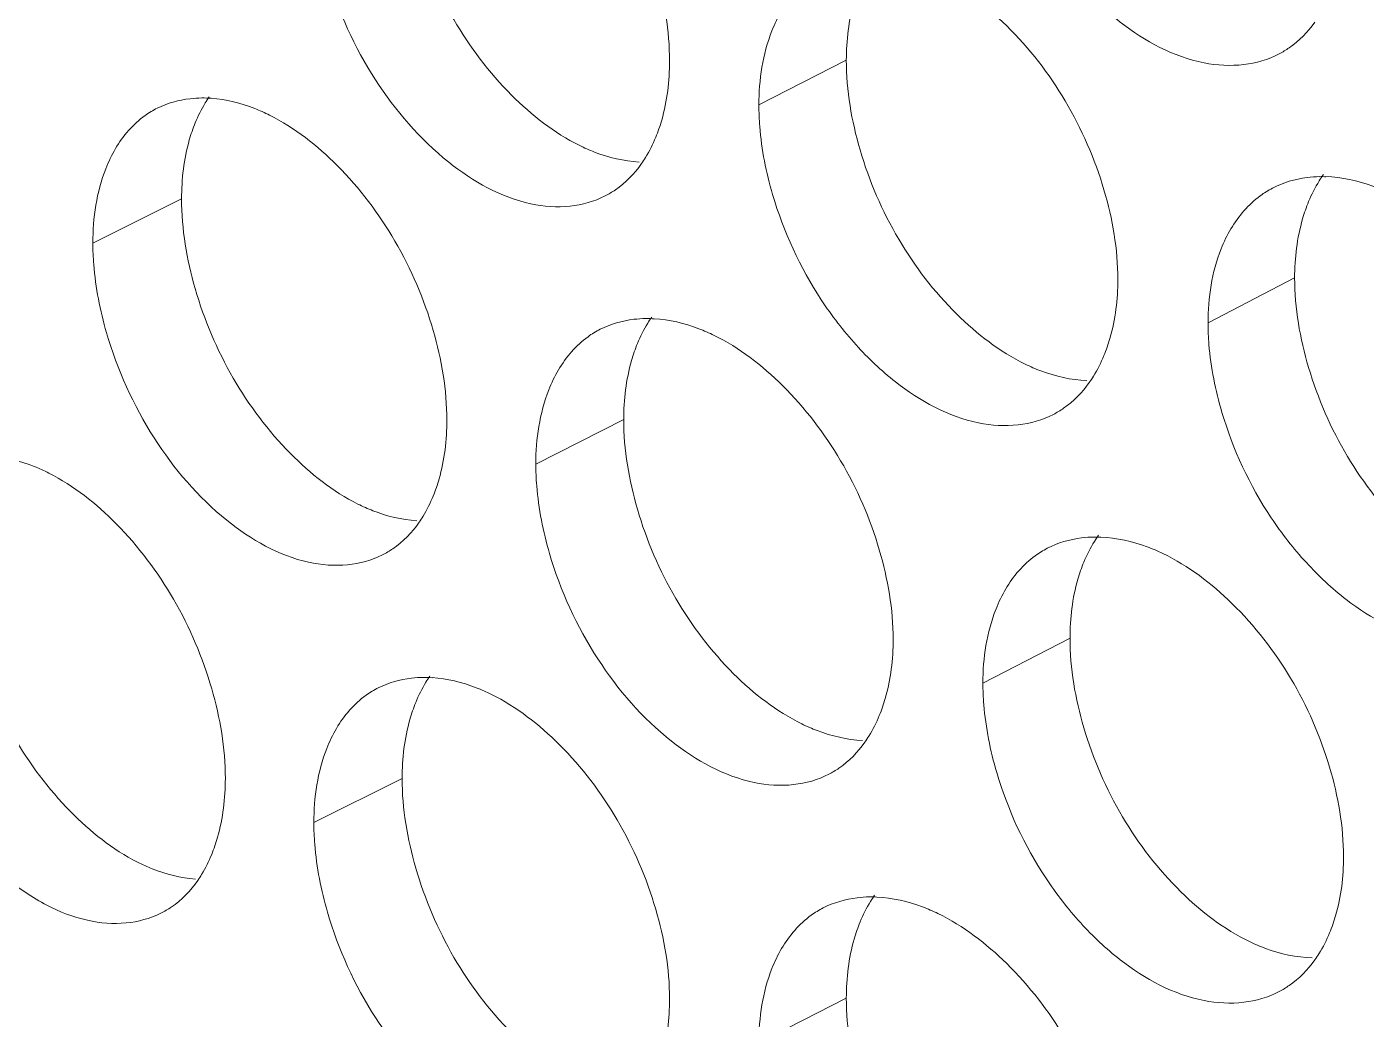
# Model space of a CAD drawing. Header units: millimetres. Extents: x 1177 to 4147, y 93 to 2194.
# Drawn here: x 2580.43 to 2591.68, y 815.71 to 824.05 of the extents above; entities that cross this region are included whole.
import ezdxf

# ---------------------------------------------------------------- set-up
doc = ezdxf.new("R2010")
doc.units = ezdxf.units.MM
doc.header["$LTSCALE"] = 0.1
doc.layers.get('0').update_dxf_attribs({"lineweight": 13})
doc.layers.add('标注', color=251, linetype='Continuous', lineweight=9)

# ---------------------------------------------------------------- blocks, each defined once
blk = doc.blocks.new('02')
at = {"layer": '标注'}
for p, q in [((4465.295, 768.076), (4464.246, 767.54)), ((4457.319, 766.413), (4456.254, 765.884)), ((4470.674, 765.466), (4469.635, 764.925)), ((4462.624, 763.765), (4461.569, 763.232)), ((4467.979, 761.142), (4466.934, 760.604)), ((4459.965, 759.461), (4458.906, 758.93)), ((4465.295, 756.826), (4464.246, 756.29))]:
    blk.add_line(p, q, dxfattribs=at)
for centre, radius, start, end in [((4457.571, 766.165), 1.459, 85.9113, 90.3279), ((4471.001, 765.172), 1.508, 88.1658, 91.0012), ((4462.906, 763.499), 1.478, 86.8291, 90.6001), ((4468.29, 760.858), 1.498, 87.7255, 90.8684), ((4460.232, 759.204), 1.468, 86.3729, 90.4645), ((4465.592, 756.551), 1.488, 87.2799, 90.7347)]:
    blk.add_arc(centre, radius, start, end, dxfattribs=at)
for points, knots in [([(4463.174, 768.066), (4463.174, 768.428), (4463.043, 769.18), (4462.592, 770.228), (4461.916, 771.116), (4461.339, 771.569), (4461.036, 771.719)], [0, 0, 0, 0, 0.246729, 0.511193, 0.769606, 1, 1, 1, 1]), ([(4459.965, 770.711), (4459.965, 770.348), (4460.094, 769.597), (4460.542, 768.548), (4461.214, 767.658), (4461.789, 767.205), (4462.091, 767.056)], [0, 0, 0, 0, 0.247033, 0.511643, 0.769894, 1, 1, 1, 1]), ([(4467.1, 770.78), (4467.232, 770.335), (4467.528, 769.694), (4468.087, 768.974), (4468.68, 768.413), (4469.366, 768.037), (4470.055, 767.997), (4470.357, 768.085), (4470.489, 768.153)], [0, 0, 0, 0, 0.29218, 0.435922, 0.57205, 0.806581, 0.906826, 1, 1, 1, 1]), ([(4467.1, 770.78), (4467.232, 770.335), (4467.528, 769.694), (4468.087, 768.974), (4468.68, 768.413), (4469.366, 768.037), (4470.055, 767.997), (4470.357, 768.085), (4470.489, 768.153)], [0, 0, 0, 0, 0.29218, 0.435922, 0.57205, 0.806581, 0.906826, 1, 1, 1, 1]), ([(4459.07, 769.104), (4459.198, 768.66), (4459.581, 767.825), (4460.418, 766.85), (4461.291, 766.35), (4461.971, 766.299), (4462.27, 766.382), (4462.4, 766.448)], [0, 0, 0, 0, 0.293762, 0.573619, 0.807925, 0.907583, 1, 1, 1, 1]), ([(4468.553, 765.446), (4468.553, 765.808), (4468.422, 766.56), (4467.966, 767.606), (4467.283, 768.491), (4466.701, 768.94), (4466.395, 769.089)], [0, 0, 0, 0, 0.246367, 0.510504, 0.768967, 1, 1, 1, 1]), ([(4465.461, 768.989), (4465.433, 768.922), (4465.332, 768.628), (4465.295, 768.314), (4465.295, 768.076)], [0, 0, 0, 0, 0.233282, 1, 1, 1, 1]), ([(4464.519, 768.67), (4464.474, 768.593), (4464.304, 768.24), (4464.246, 767.841), (4464.246, 767.54)], [0, 0, 0, 0, 0.228624, 1, 1, 1, 1]), ([(4470.489, 768.153), (4470.53, 768.175), (4470.694, 768.274), (4470.831, 768.414), (4470.915, 768.532)], [0, 0, 0, 0, 0.245281, 1, 1, 1, 1]), ([(4470.489, 768.153), (4470.53, 768.175), (4470.694, 768.274), (4470.831, 768.414), (4470.915, 768.532)], [0, 0, 0, 0, 0.245281, 1, 1, 1, 1]), ([(4463.008, 767.153), (4463.036, 767.22), (4463.137, 767.514), (4463.174, 767.828), (4463.174, 768.066)], [0, 0, 0, 0, 0.233221, 1, 1, 1, 1]), ([(4465.295, 768.076), (4465.295, 767.713), (4465.425, 766.962), (4465.878, 765.915), (4466.556, 765.028), (4467.136, 764.579), (4467.441, 764.431)], [0, 0, 0, 0, 0.246671, 0.510955, 0.769257, 1, 1, 1, 1]), ([(4457.563, 767.624), (4457.516, 767.624), (4457.332, 767.613), (4457.149, 767.562), (4457.027, 767.502)], [0, 0, 0, 0, 0.258421, 1, 1, 1, 1]), ([(4457.648, 767.637), (4457.632, 767.613), (4457.568, 767.514), (4457.516, 767.407), (4457.482, 767.325)], [0, 0, 0, 0, 0.242569, 1, 1, 1, 1]), ([(4458.374, 767.418), (4458.316, 767.447), (4458.094, 767.547), (4457.853, 767.608), (4457.675, 767.62)], [0, 0, 0, 0, 0.266713, 1, 1, 1, 1]), ([(4457.027, 767.502), (4456.976, 767.476), (4456.774, 767.355), (4456.616, 767.169), (4456.526, 767.016)], [0, 0, 0, 0, 0.242512, 1, 1, 1, 1]), ([(4460.502, 763.76), (4460.502, 764.123), (4460.373, 764.875), (4459.923, 765.923), (4459.251, 766.813), (4458.677, 767.267), (4458.374, 767.418)], [0, 0, 0, 0, 0.246911, 0.511538, 0.769926, 1, 1, 1, 1]), ([(4464.246, 767.54), (4464.246, 767.453), (4464.261, 767.09), (4464.333, 766.73), (4464.411, 766.465)], [0, 0, 0, 0, 0.238632, 1, 1, 1, 1]), ([(4457.482, 767.325), (4457.455, 767.258), (4457.355, 766.964), (4457.319, 766.65), (4457.319, 766.413)], [0, 0, 0, 0, 0.232835, 1, 1, 1, 1]), ([(4462.837, 766.836), (4462.854, 766.86), (4462.92, 766.96), (4462.974, 767.069), (4463.008, 767.153)], [0, 0, 0, 0, 0.242697, 1, 1, 1, 1]), ([(4456.526, 767.016), (4456.481, 766.939), (4456.312, 766.585), (4456.254, 766.186), (4456.254, 765.884)], [0, 0, 0, 0, 0.227885, 1, 1, 1, 1]), ([(4462.091, 767.056), (4462.151, 767.026), (4462.379, 766.925), (4462.626, 766.866), (4462.809, 766.855)], [0, 0, 0, 0, 0.2667, 1, 1, 1, 1]), ([(4462.4, 766.448), (4462.443, 766.47), (4462.612, 766.569), (4462.752, 766.715), (4462.837, 766.836)], [0, 0, 0, 0, 0.244733, 1, 1, 1, 1]), ([(4470.974, 766.68), (4470.924, 766.679), (4470.728, 766.666), (4470.535, 766.609), (4470.407, 766.542)], [0, 0, 0, 0, 0.258483, 1, 1, 1, 1]), ([(4471.019, 766.704), (4471.002, 766.68), (4470.933, 766.577), (4470.877, 766.466), (4470.842, 766.38)], [0, 0, 0, 0, 0.242868, 1, 1, 1, 1]), ([(4471.804, 766.484), (4471.742, 766.514), (4471.501, 766.616), (4471.24, 766.674), (4471.049, 766.68)], [0, 0, 0, 0, 0.266802, 1, 1, 1, 1]), ([(4464.411, 766.465), (4464.542, 766.02), (4464.836, 765.38), (4465.392, 764.659), (4465.981, 764.097), (4466.662, 763.719), (4467.348, 763.674), (4467.649, 763.761), (4467.78, 763.828)], [0, 0, 0, 0, 0.292621, 0.4365, 0.572692, 0.807081, 0.907102, 1, 1, 1, 1]), ([(4470.407, 766.542), (4470.356, 766.515), (4470.157, 766.392), (4470, 766.207), (4469.91, 766.055)], [0, 0, 0, 0, 0.24332, 1, 1, 1, 1]), ([(4457.319, 766.413), (4457.319, 766.05), (4457.447, 765.298), (4457.893, 764.249), (4458.561, 763.358), (4459.134, 762.903), (4459.435, 762.752)], [0, 0, 0, 0, 0.247215, 0.511988, 0.770214, 1, 1, 1, 1]), ([(4470.842, 766.38), (4470.814, 766.313), (4470.712, 766.018), (4470.674, 765.704), (4470.674, 765.466)], [0, 0, 0, 0, 0.233581, 1, 1, 1, 1]), ([(4469.91, 766.055), (4469.864, 765.978), (4469.694, 765.625), (4469.635, 765.226), (4469.635, 764.925)], [0, 0, 0, 0, 0.229116, 1, 1, 1, 1]), ([(4456.254, 765.884), (4456.254, 765.798), (4456.27, 765.434), (4456.341, 765.074), (4456.418, 764.808)], [0, 0, 0, 0, 0.238534, 1, 1, 1, 1]), ([(4468.386, 764.533), (4468.414, 764.6), (4468.516, 764.894), (4468.553, 765.208), (4468.553, 765.446)], [0, 0, 0, 0, 0.233519, 1, 1, 1, 1]), ([(4470.674, 765.466), (4470.674, 765.103), (4470.806, 764.352), (4471.263, 763.307), (4471.948, 762.423), (4472.533, 761.977), (4472.84, 761.831)], [0, 0, 0, 0, 0.246312, 0.510271, 0.768623, 1, 1, 1, 1]), ([(4462.342, 764.849), (4462.291, 764.823), (4462.09, 764.701), (4461.932, 764.516), (4461.842, 764.363)], [0, 0, 0, 0, 0.242847, 1, 1, 1, 1]), ([(4462.89, 764.977), (4462.842, 764.977), (4462.653, 764.966), (4462.467, 764.912), (4462.342, 764.849)], [0, 0, 0, 0, 0.258444, 1, 1, 1, 1]), ([(4462.96, 764.995), (4462.943, 764.971), (4462.877, 764.87), (4462.823, 764.762), (4462.789, 764.678)], [0, 0, 0, 0, 0.242682, 1, 1, 1, 1]), ([(4463.709, 764.776), (4463.649, 764.805), (4463.42, 764.906), (4463.171, 764.965), (4462.988, 764.975)], [0, 0, 0, 0, 0.266759, 1, 1, 1, 1]), ([(4469.635, 764.925), (4469.635, 764.838), (4469.651, 764.475), (4469.724, 764.116), (4469.802, 763.851)], [0, 0, 0, 0, 0.238699, 1, 1, 1, 1]), ([(4456.418, 764.808), (4456.546, 764.365), (4456.925, 763.53), (4457.757, 762.553), (4458.624, 762.051), (4459.301, 761.996), (4459.599, 762.077), (4459.729, 762.142)], [0, 0, 0, 0, 0.294207, 0.574275, 0.808437, 0.907868, 1, 1, 1, 1]), ([(4462.789, 764.678), (4462.761, 764.611), (4462.661, 764.317), (4462.624, 764.003), (4462.624, 763.765)], [0, 0, 0, 0, 0.233133, 1, 1, 1, 1]), ([(4465.857, 761.128), (4465.857, 761.49), (4465.726, 762.242), (4465.272, 763.288), (4464.593, 764.176), (4464.014, 764.626), (4463.709, 764.776)], [0, 0, 0, 0, 0.246547, 0.510848, 0.769286, 1, 1, 1, 1]), ([(4468.21, 764.21), (4468.227, 764.234), (4468.295, 764.337), (4468.351, 764.447), (4468.386, 764.533)], [0, 0, 0, 0, 0.242819, 1, 1, 1, 1]), ([(4461.842, 764.363), (4461.797, 764.286), (4461.628, 763.932), (4461.569, 763.533), (4461.569, 763.232)], [0, 0, 0, 0, 0.228378, 1, 1, 1, 1]), ([(4467.441, 764.431), (4467.503, 764.401), (4467.738, 764.299), (4467.993, 764.241), (4468.181, 764.233)], [0, 0, 0, 0, 0.26673, 1, 1, 1, 1]), ([(4467.78, 763.828), (4467.822, 763.85), (4467.988, 763.949), (4468.126, 764.091), (4468.21, 764.21)], [0, 0, 0, 0, 0.245104, 1, 1, 1, 1]), ([(4460.338, 762.848), (4460.365, 762.915), (4460.466, 763.209), (4460.502, 763.522), (4460.502, 763.76)], [0, 0, 0, 0, 0.233071, 1, 1, 1, 1]), ([(4462.624, 763.765), (4462.624, 763.402), (4462.754, 762.651), (4463.204, 761.603), (4463.879, 760.715), (4464.456, 760.264), (4464.76, 760.115)], [0, 0, 0, 0, 0.246852, 0.511298, 0.769575, 1, 1, 1, 1]), ([(4469.802, 763.851), (4469.934, 763.406), (4470.232, 762.765), (4470.795, 762.046), (4471.392, 761.485), (4472.082, 761.112), (4472.774, 761.075), (4473.078, 761.165), (4473.209, 761.234)], [0, 0, 0, 0, 0.291742, 0.435347, 0.571412, 0.806086, 0.906551, 1, 1, 1, 1]), ([(4455.726, 763.124), (4455.669, 763.153), (4455.45, 763.252), (4455.213, 763.313), (4455.038, 763.327)], [0, 0, 0, 0, 0.266684, 1, 1, 1, 1]), ([(4461.569, 763.232), (4461.569, 763.145), (4461.585, 762.782), (4461.657, 762.422), (4461.734, 762.157)], [0, 0, 0, 0, 0.238599, 1, 1, 1, 1]), ([(4457.844, 759.461), (4457.844, 759.824), (4457.715, 760.575), (4457.268, 761.625), (4456.598, 762.516), (4456.027, 762.972), (4455.726, 763.124)], [0, 0, 0, 0, 0.247093, 0.511885, 0.770247, 1, 1, 1, 1]), ([(4459.435, 762.752), (4459.494, 762.723), (4459.718, 762.623), (4459.961, 762.563), (4460.141, 762.551)], [0, 0, 0, 0, 0.266679, 1, 1, 1, 1]), ([(4460.169, 762.533), (4460.185, 762.557), (4460.25, 762.657), (4460.304, 762.765), (4460.338, 762.848)], [0, 0, 0, 0, 0.24264, 1, 1, 1, 1]), ([(4459.729, 762.142), (4459.772, 762.164), (4459.942, 762.264), (4460.083, 762.411), (4460.169, 762.533)], [0, 0, 0, 0, 0.244538, 1, 1, 1, 1]), ([(4468.267, 762.356), (4468.217, 762.356), (4468.024, 762.343), (4467.834, 762.287), (4467.706, 762.221)], [0, 0, 0, 0, 0.258469, 1, 1, 1, 1]), ([(4468.32, 762.378), (4468.303, 762.354), (4468.236, 762.252), (4468.18, 762.142), (4468.145, 762.056)], [0, 0, 0, 0, 0.242804, 1, 1, 1, 1]), ([(4469.094, 762.158), (4469.032, 762.188), (4468.795, 762.29), (4468.538, 762.348), (4468.349, 762.355)], [0, 0, 0, 0, 0.266791, 1, 1, 1, 1]), ([(4454.685, 762.121), (4454.685, 761.758), (4454.813, 761.006), (4455.256, 759.956), (4455.921, 759.064), (4456.491, 758.607), (4456.791, 758.456)], [0, 0, 0, 0, 0.247397, 0.512334, 0.770535, 1, 1, 1, 1]), ([(4461.734, 762.157), (4461.864, 761.712), (4462.249, 760.877), (4463.091, 759.902), (4463.97, 759.406), (4464.653, 759.359), (4464.954, 759.443), (4465.084, 759.51)], [0, 0, 0, 0, 0.293319, 0.572966, 0.807416, 0.907301, 1, 1, 1, 1]), ([(4467.706, 762.221), (4467.656, 762.195), (4467.456, 762.072), (4467.298, 761.887), (4467.208, 761.734)], [0, 0, 0, 0, 0.243166, 1, 1, 1, 1]), ([(4471.261, 758.52), (4471.261, 758.883), (4471.129, 759.634), (4470.671, 760.679), (4469.985, 761.563), (4469.401, 762.011), (4469.094, 762.158)], [0, 0, 0, 0, 0.246187, 0.510161, 0.768649, 1, 1, 1, 1]), ([(4468.145, 762.056), (4468.117, 761.989), (4468.016, 761.695), (4467.979, 761.381), (4467.979, 761.142)], [0, 0, 0, 0, 0.233432, 1, 1, 1, 1]), ([(4467.208, 761.734), (4467.163, 761.657), (4466.993, 761.304), (4466.934, 760.905), (4466.934, 760.604)], [0, 0, 0, 0, 0.22887, 1, 1, 1, 1]), ([(4467.979, 761.142), (4467.979, 760.78), (4468.109, 760.029), (4468.564, 758.983), (4469.246, 758.097), (4469.828, 757.65), (4470.134, 757.502)], [0, 0, 0, 0, 0.246491, 0.510612, 0.768939, 1, 1, 1, 1]), ([(4465.691, 760.215), (4465.719, 760.282), (4465.82, 760.576), (4465.857, 760.89), (4465.857, 761.128)], [0, 0, 0, 0, 0.23337, 1, 1, 1, 1]), ([(4460.221, 760.673), (4460.172, 760.672), (4459.986, 760.661), (4459.802, 760.609), (4459.679, 760.547)], [0, 0, 0, 0, 0.258432, 1, 1, 1, 1]), ([(4460.298, 760.688), (4460.281, 760.664), (4460.216, 760.564), (4460.163, 760.457), (4460.129, 760.373)], [0, 0, 0, 0, 0.242625, 1, 1, 1, 1]), ([(4461.036, 760.469), (4460.977, 760.498), (4460.751, 760.598), (4460.506, 760.658), (4460.325, 760.67)], [0, 0, 0, 0, 0.266738, 1, 1, 1, 1]), ([(4453.778, 760.519), (4453.905, 760.075), (4454.28, 759.242), (4455.002, 758.393), (4455.671, 757.931), (4456.166, 757.74), (4456.644, 757.699), (4456.941, 757.779), (4457.07, 757.843)], [0, 0, 0, 0, 0.294183, 0.574014, 0.698487, 0.809259, 0.908301, 1, 1, 1, 1]), ([(4459.679, 760.547), (4459.628, 760.522), (4459.426, 760.4), (4459.268, 760.214), (4459.178, 760.061)], [0, 0, 0, 0, 0.242682, 1, 1, 1, 1]), ([(4466.934, 760.604), (4466.934, 760.518), (4466.95, 760.155), (4467.022, 759.795), (4467.1, 759.53)], [0, 0, 0, 0, 0.238665, 1, 1, 1, 1]), ([(4460.129, 760.373), (4460.102, 760.306), (4460.002, 760.012), (4459.965, 759.699), (4459.965, 759.461)], [0, 0, 0, 0, 0.232984, 1, 1, 1, 1]), ([(4463.174, 756.816), (4463.174, 757.178), (4463.043, 757.93), (4462.592, 758.978), (4461.916, 759.866), (4461.339, 760.319), (4461.036, 760.469)], [0, 0, 0, 0, 0.246729, 0.511193, 0.769606, 1, 1, 1, 1]), ([(4465.517, 759.895), (4465.534, 759.919), (4465.601, 760.02), (4465.656, 760.13), (4465.691, 760.215)], [0, 0, 0, 0, 0.242757, 1, 1, 1, 1]), ([(4459.178, 760.061), (4459.133, 759.984), (4458.964, 759.631), (4458.906, 759.231), (4458.906, 758.93)], [0, 0, 0, 0, 0.228131, 1, 1, 1, 1]), ([(4464.76, 760.115), (4464.821, 760.085), (4465.052, 759.984), (4465.304, 759.925), (4465.489, 759.916)], [0, 0, 0, 0, 0.266716, 1, 1, 1, 1]), ([(4465.084, 759.51), (4465.126, 759.532), (4465.294, 759.631), (4465.433, 759.775), (4465.517, 759.895)], [0, 0, 0, 0, 0.244921, 1, 1, 1, 1]), ([(4457.68, 758.549), (4457.707, 758.616), (4457.807, 758.91), (4457.844, 759.223), (4457.844, 759.461)], [0, 0, 0, 0, 0.232922, 1, 1, 1, 1]), ([(4459.965, 759.461), (4459.965, 759.098), (4460.094, 758.347), (4460.542, 757.298), (4461.214, 756.408), (4461.789, 755.955), (4462.091, 755.806)], [0, 0, 0, 0, 0.247033, 0.511643, 0.769894, 1, 1, 1, 1]), ([(4467.1, 759.53), (4467.232, 759.085), (4467.528, 758.444), (4468.087, 757.724), (4468.68, 757.163), (4469.366, 756.787), (4470.055, 756.747), (4470.357, 756.835), (4470.489, 756.903)], [0, 0, 0, 0, 0.29218, 0.435922, 0.57205, 0.806581, 0.906826, 1, 1, 1, 1]), ([(4458.906, 758.93), (4458.906, 758.843), (4458.921, 758.48), (4458.993, 758.12), (4459.07, 757.854)], [0, 0, 0, 0, 0.238567, 1, 1, 1, 1]), ([(4456.791, 758.456), (4456.849, 758.427), (4457.069, 758.327), (4457.309, 758.266), (4457.486, 758.253)], [0, 0, 0, 0, 0.266655, 1, 1, 1, 1]), ([(4457.513, 758.237), (4457.529, 758.26), (4457.594, 758.36), (4457.646, 758.466), (4457.68, 758.549)], [0, 0, 0, 0, 0.242584, 1, 1, 1, 1]), ([(4471.094, 757.607), (4471.122, 757.674), (4471.224, 757.968), (4471.261, 758.282), (4471.261, 758.52)], [0, 0, 0, 0, 0.233669, 1, 1, 1, 1]), ([(4457.07, 757.843), (4457.113, 757.865), (4457.286, 757.965), (4457.428, 758.113), (4457.513, 758.237)], [0, 0, 0, 0, 0.244338, 1, 1, 1, 1]), ([(4465.573, 758.039), (4465.523, 758.038), (4465.333, 758.026), (4465.144, 757.971), (4465.018, 757.907)], [0, 0, 0, 0, 0.258456, 1, 1, 1, 1]), ([(4465.634, 758.059), (4465.617, 758.034), (4465.55, 757.933), (4465.496, 757.824), (4465.461, 757.739)], [0, 0, 0, 0, 0.242742, 1, 1, 1, 1]), ([(4466.395, 757.839), (4466.334, 757.869), (4466.101, 757.97), (4465.849, 758.028), (4465.662, 758.037)], [0, 0, 0, 0, 0.266777, 1, 1, 1, 1]), ([(4459.07, 757.854), (4459.198, 757.41), (4459.581, 756.575), (4460.418, 755.6), (4461.291, 755.1), (4461.971, 755.049), (4462.27, 755.132), (4462.4, 755.198)], [0, 0, 0, 0, 0.293762, 0.573619, 0.807925, 0.907583, 1, 1, 1, 1]), ([(4465.018, 757.907), (4464.967, 757.881), (4464.767, 757.759), (4464.609, 757.573), (4464.519, 757.42)], [0, 0, 0, 0, 0.243008, 1, 1, 1, 1]), ([(4468.553, 754.196), (4468.553, 754.558), (4468.422, 755.31), (4467.966, 756.356), (4467.283, 757.241), (4466.701, 757.69), (4466.395, 757.839)], [0, 0, 0, 0, 0.246367, 0.510504, 0.768967, 1, 1, 1, 1]), ([(4465.461, 757.739), (4465.433, 757.672), (4465.332, 757.378), (4465.295, 757.064), (4465.295, 756.826)], [0, 0, 0, 0, 0.233282, 1, 1, 1, 1]), ([(4470.915, 757.282), (4470.933, 757.306), (4471.002, 757.409), (4471.058, 757.52), (4471.094, 757.607)], [0, 0, 0, 0, 0.242883, 1, 1, 1, 1]), ([(4470.134, 757.502), (4470.197, 757.472), (4470.436, 757.37), (4470.695, 757.313), (4470.886, 757.307)], [0, 0, 0, 0, 0.266739, 1, 1, 1, 1]), ([(4464.519, 757.42), (4464.474, 757.343), (4464.304, 756.99), (4464.246, 756.591), (4464.246, 756.29)], [0, 0, 0, 0, 0.228624, 1, 1, 1, 1]), ([(4470.489, 756.903), (4470.53, 756.925), (4470.694, 757.024), (4470.831, 757.164), (4470.915, 757.282)], [0, 0, 0, 0, 0.245281, 1, 1, 1, 1]), ([(4463.008, 755.903), (4463.036, 755.97), (4463.137, 756.264), (4463.174, 756.578), (4463.174, 756.816)], [0, 0, 0, 0, 0.233221, 1, 1, 1, 1]), ([(4465.295, 756.826), (4465.295, 756.463), (4465.425, 755.712), (4465.878, 754.665), (4466.556, 753.778), (4467.136, 753.329), (4467.441, 753.181)], [0, 0, 0, 0, 0.246671, 0.510955, 0.769257, 1, 1, 1, 1])]:
    blk.add_open_spline(points, degree=3, knots=knots, dxfattribs=at)

msp = doc.modelspace()

# ---------------------------------------------------------------- block references
at = {"xscale": 0.7, "yscale": 0.7, "zscale": 0.7}
msp.add_blockref('02', (-538.391, 286.112), dxfattribs=at)

doc.saveas('drawing.dxf')
